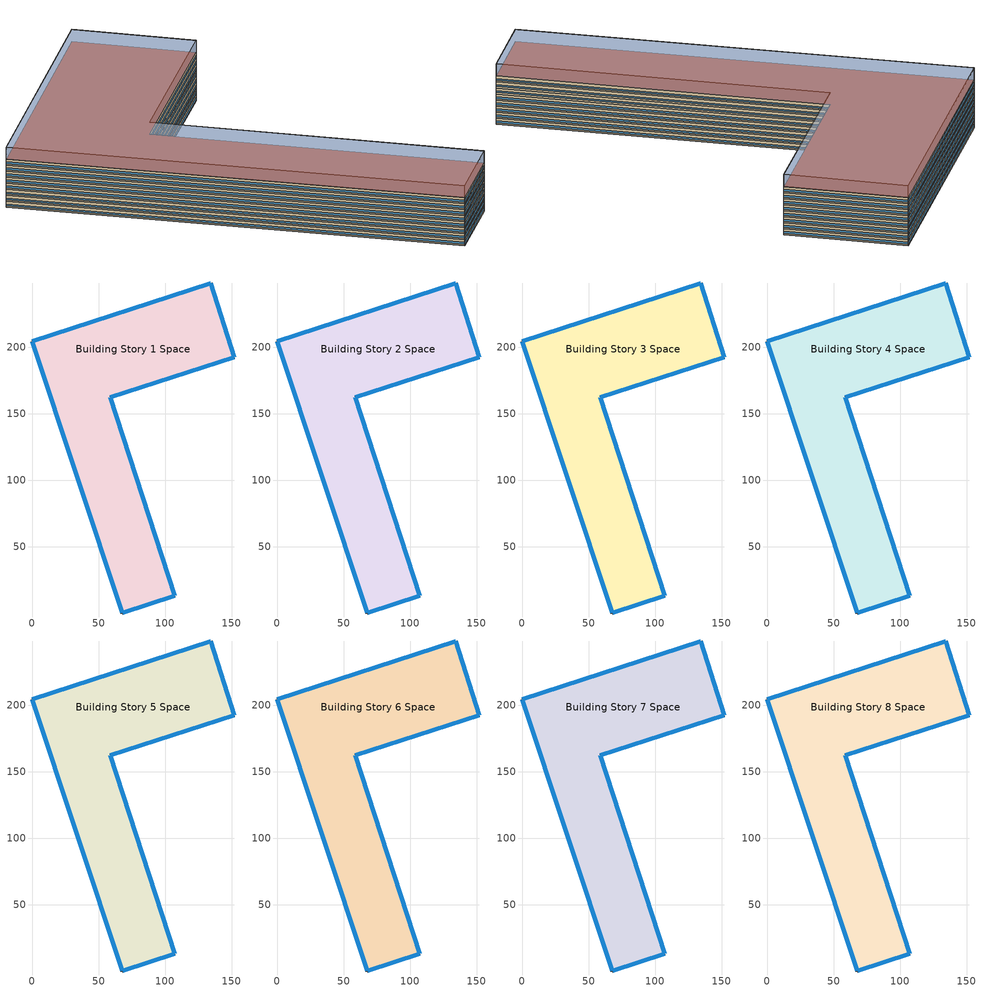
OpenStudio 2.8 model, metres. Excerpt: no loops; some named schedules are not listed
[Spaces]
Building Story 1 Space
 floor ground: 67.97,0 0,204.25 134.29,248.23 152.15,192.3 58.91,162.21 107.41,12.92 z0
 wall outside: 0,204.25 67.97,0 107.41,12.92 58.91,162.21 152.15,192.3 134.29,248.23 0,204.25 z0:3
 window: 0.01,204.22 67.96,0.02 / 134.26,248.22 0.02,204.26 / 152.14,192.33 134.29,248.21 / 58.93,162.22 152.12,192.3 / 107.4,12.94 58.92,162.18 / 68,0.01 107.38,12.91 z0.76:1.66
 ceiling adiabatic (Typical IEAD Roof R-15.87): 107.41,12.92 58.91,162.21 152.15,192.3 134.29,248.23 0,204.25 67.97,0 z3
Building Story 2 Space
 floor adiabatic (LargeHotel Interior Floor): 67.97,0 0,204.25 134.29,248.23 152.15,192.3 58.91,162.21 107.41,12.92 z3
 wall outside: 0,204.25 67.97,0 107.41,12.92 58.91,162.21 152.15,192.3 134.29,248.23 0,204.25 z3:6
 window: 0.01,204.22 67.96,0.02 / 134.26,248.22 0.02,204.26 / 152.14,192.33 134.29,248.21 / 58.93,162.22 152.12,192.3 / 107.4,12.94 58.92,162.18 / 68,0.01 107.38,12.91 z3.76:4.66
 ceiling adiabatic (Typical IEAD Roof R-15.87): 107.41,12.92 58.91,162.21 152.15,192.3 134.29,248.23 0,204.25 67.97,0 z6
Building Story 3 Space
 floor adiabatic (LargeHotel Interior Floor): 67.97,0 0,204.25 134.29,248.23 152.15,192.3 58.91,162.21 107.41,12.92 z6
 wall outside: 0,204.25 67.97,0 107.41,12.92 58.91,162.21 152.15,192.3 134.29,248.23 0,204.25 z6:9
 window: 0.01,204.22 67.96,0.02 / 134.26,248.22 0.02,204.26 / 152.14,192.33 134.29,248.21 / 58.93,162.22 152.12,192.3 / 107.4,12.94 58.92,162.18 / 68,0.01 107.38,12.91 z6.76:7.66
 ceiling adiabatic (Typical IEAD Roof R-15.87): 107.41,12.92 58.91,162.21 152.15,192.3 134.29,248.23 0,204.25 67.97,0 z9
Building Story 4 Space
 floor adiabatic (LargeHotel Interior Floor): 67.97,0 0,204.25 134.29,248.23 152.15,192.3 58.91,162.21 107.41,12.92 z9
 wall outside: 0,204.25 67.97,0 107.41,12.92 58.91,162.21 152.15,192.3 134.29,248.23 0,204.25 z9:12
 window: 107.4,12.94 58.92,162.18 / 68,0.01 107.38,12.91 / 0.01,204.22 67.96,0.02 / 134.26,248.22 0.02,204.26 / 152.14,192.33 134.29,248.21 / 58.93,162.22 152.12,192.3 z9.76:10.66
 ceiling adiabatic (Typical IEAD Roof R-15.87): 107.41,12.92 58.91,162.21 152.15,192.3 134.29,248.23 0,204.25 67.97,0 z12
Building Story 5 Space
 floor adiabatic (LargeHotel Interior Floor): 67.97,0 0,204.25 134.29,248.23 152.15,192.3 58.91,162.21 107.41,12.92 z12
 wall outside: 0,204.25 67.97,0 107.41,12.92 58.91,162.21 152.15,192.3 134.29,248.23 0,204.25 z12:15
 window: 58.93,162.22 152.12,192.3 / 68,0.01 107.38,12.91 / 134.26,248.22 0.02,204.26 / 152.14,192.33 134.29,248.21 / 107.4,12.94 58.92,162.18 / 0.01,204.22 67.96,0.02 z12.76:13.66
 ceiling adiabatic (Typical IEAD Roof R-15.87): 107.41,12.92 58.91,162.21 152.15,192.3 134.29,248.23 0,204.25 67.97,0 z15
Building Story 6 Space
 floor adiabatic (LargeHotel Interior Floor): 67.97,0 0,204.25 134.29,248.23 152.15,192.3 58.91,162.21 107.41,12.92 z15
 wall outside: 0,204.25 67.97,0 107.41,12.92 58.91,162.21 152.15,192.3 134.29,248.23 0,204.25 z15:18
 window: 152.14,192.33 134.29,248.21 / 58.93,162.22 152.12,192.3 / 107.4,12.94 58.92,162.18 / 68,0.01 107.38,12.91 / 0.01,204.22 67.96,0.02 / 134.26,248.22 0.02,204.26 z15.76:16.66
 ceiling adiabatic (Typical IEAD Roof R-15.87): 107.41,12.92 58.91,162.21 152.15,192.3 134.29,248.23 0,204.25 67.97,0 z18
Building Story 7 Space
 floor adiabatic (LargeHotel Interior Floor): 67.97,0 0,204.25 134.29,248.23 152.15,192.3 58.91,162.21 107.41,12.92 z18
 wall outside: 0,204.25 67.97,0 107.41,12.92 58.91,162.21 152.15,192.3 134.29,248.23 0,204.25 z18:21
 window: 134.26,248.22 0.02,204.26 / 68,0.01 107.38,12.91 / 152.14,192.33 134.29,248.21 / 0.01,204.22 67.96,0.02 / 107.4,12.94 58.92,162.18 / 58.93,162.22 152.12,192.3 z18.76:19.66
 ceiling adiabatic (Typical IEAD Roof R-15.87): 107.41,12.92 58.91,162.21 152.15,192.3 134.29,248.23 0,204.25 67.97,0 z21
Building Story 8 Space
 floor adiabatic (LargeHotel Interior Floor): 67.97,0 0,204.25 134.29,248.23 152.15,192.3 58.91,162.21 107.41,12.92 z21
 wall outside: 0,204.25 67.97,0 107.41,12.92 58.91,162.21 152.15,192.3 134.29,248.23 0,204.25 z21:24
 window: 0.01,204.22 67.96,0.02 / 134.26,248.22 0.02,204.26 / 152.14,192.33 134.29,248.21 / 58.93,162.22 152.12,192.3 / 107.4,12.94 58.92,162.18 / 68,0.01 107.38,12.91 z21.76:22.66
 roof outside: 107.41,12.92 58.91,162.21 152.15,192.3 134.29,248.23 0,204.25 67.97,0 z24
shading: 0,204.25 67.97,0 / 67.97,0 107.41,12.92 / 107.41,12.92 58.91,162.21 / 58.91,162.21 152.15,192.3 / 152.15,192.3 134.29,248.23 / 134.29,248.23 0,204.25 z0:3; 67.97,0 107.41,12.92 / 107.41,12.92 58.91,162.21 / 58.91,162.21 152.15,192.3 / 152.15,192.3 134.29,248.23 / 134.29,248.23 0,204.25 / 0,204.25 67.97,0 z0:18; 0,204.25 67.97,0 / 134.29,248.23 0,204.25 / 152.15,192.3 134.29,248.23 / 58.91,162.21 152.15,192.3 / 107.41,12.92 58.91,162.21 / 67.97,0 107.41,12.92 / 0,204.25 67.97,0 / 67.97,0 107.41,12.92 / 107.41,12.92 58.91,162.21 / 58.91,162.21 152.15,192.3 / 152.15,192.3 134.29,248.23 / 134.29,248.23 0,204.25 z0:9; 152.15,192.3 134.29,248.23 / 134.29,248.23 0,204.25 / 0,204.25 67.97,0 / 67.97,0 107.41,12.92 / 107.41,12.92 58.91,162.21 / 58.91,162.21 152.15,192.3 z0:30; 67.97,0 0,204.25 134.29,248.23 152.15,192.3 58.91,162.21 107.41,12.92 z0; 107.41,12.92 58.91,162.21 152.15,192.3 134.29,248.23 0,204.25 67.97,0 z3; 107.41,12.92 58.91,162.21 152.15,192.3 134.29,248.23 0,204.25 67.97,0 z18; 67.97,0 0,204.25 134.29,248.23 152.15,192.3 58.91,162.21 107.41,12.92 z0; 67.97,0 0,204.25 134.29,248.23 152.15,192.3 58.91,162.21 107.41,12.92 z0; 107.41,12.92 58.91,162.21 152.15,192.3 134.29,248.23 0,204.25 67.97,0 z9; 67.97,0 0,204.25 134.29,248.23 152.15,192.3 58.91,162.21 107.41,12.92 z0; 107.41,12.92 58.91,162.21 152.15,192.3 134.29,248.23 0,204.25 67.97,0 z9; 107.41,12.92 58.91,162.21 152.15,192.3 134.29,248.23 0,204.25 67.97,0 z30; 67.97,0 0,204.25 134.29,248.23 152.15,192.3 58.91,162.21 107.41,12.92 z0
[Site]
Buffalo Niagara Intl Ap_NY_USA: Latitude {deg}=42.8177; Longitude {deg}=-78.8525; Time Zone {hr}=-5; Elevation {m}=215; Terrain=City
[Site:WaterMainsTemperature]
Calculation Method=Correlation; Annual Average Outdoor Air Temperature {C}=8.96667; Maximum Difference In Monthly Average Outdoor Air Temperatures {deltaC}=26.2
[SizingPeriod:DesignDay] Barometric Pressure {Pa}=98769; Sky Clearness=0; Rain Indicator=0; Snow Indicator=0; Day of Month=21; Daylight Saving Time Indicator=0; Humidity Indicating Type=Wetbulb; Dry-Bulb Temperature Range Modifier Type=DefaultMultipliers
Name | Maximum Dry-Bulb Temperature {C} | Daily Dry-Bulb Temperature Range {deltaC} | Humidity Indicating Conditions at Maximum Dry-Bulb | Wind Speed {m/s} | Wind Direction {deg} | Month | Day Type | Solar Model Indicator | ASHRAE Taub | ASHRAE Taud
Buffalo Niagara Intl Ap Ann Clg .4% Condns WB=>MDB | 27.8 | 9.3 | 23.8 | 5.7 | 240 | 7 | SummerDesignDay | ASHRAETau | 0.462 | 2.001
Buffalo Niagara Intl Ap Ann Clg .4% Condns DB=>MWB | 30.3 | 9.3 | 21.8 | 5.7 | 240 | 7 | SummerDesignDay | ASHRAETau | 0.462 | 2.001
Buffalo Niagara Intl Ap Ann Htg 99.6% Condns DB | -16.3 | 0 | -16.3 | 5.1 | 270 | 1 | WinterDesignDay | ASHRAEClearSky
[ClimateZones]
Climate Zone Institution Name 1=ASHRAE; Climate Zone Document Name 1=ANSI/ASHRAE Standard 169; Climate Zone Document Year 1=2006; Climate Zone Value 1=6A
[Site:GroundTemperature:BuildingSurface]
19.74, 19.69, 19.85, 20.06, 20.27, 20.46, 20.61, 20.65, 20.6, 20.38, 20.19, 19.9
[Building]
Mixed use 2: Nominal Floor to Floor Height {m}=3; Default Construction Set=Res 90.1-2004 - LrgHotel - ASHRAE 169-2013-6A; Standards Number of Stories=8; Standards Number of Above Ground Stories=8; Standards Building Type=LargeHotel
[DefaultConstructionSet]
Res 90.1-2004 - LrgHotel - ASHRAE 169-2013-6A: Default Exterior Surface Constructions=Default Surface Constructions 1; Default Interior Surface Constructions=Default Surface Constructions 2; Default Ground Contact Surface Constructions=Default Surface Constructions 3; Default Exterior SubSurface Constructions=Default Sub Surface Constructions 1; Default Interior SubSurface Constructions=Default Sub Surface Constructions 2; Interior Partition Construction=Typical Interior Partition
[DefaultSurfaceConstructions]
Name | Floor Construction | Wall Construction | Roof Ceiling Construction
Default Surface Constructions 1 | Typical Insulated Exterior Mass Floor R-11.49 | Typical Insulated Exterior Mass Wall R-9.62 | Typical IEAD Roof R-15.87
Default Surface Constructions 2 | LargeHotel Interior Floor | LargeHotel Interior Wall | LargeHotel Interior Ceiling
Default Surface Constructions 3 | Typical Insulated Carpeted 6in Slab Floor | Typical Insulated Basement Mass Wall
[Construction]
Typical Insulated Exterior Mass Floor R-11.49: Typical Insulation R-8.93, 4 in. Normalweight Concrete Floor, Typical Carpet Pad
Typical Insulated Exterior Mass Wall R-9.62: 1IN Stucco, 8IN CONCRETE HW RefBldg, Typical Insulation R-7.23, 1/2IN Gypsum
Typical IEAD Roof R-15.87: Roof Membrane, Typical Insulation R-14.76, Metal Roof Surface
LargeHotel Interior Floor: Nonres_Floor_Insulation, 100mm Normalweight concrete floor, CP02 CARPET PAD
LargeHotel Interior Wall: G01 13mm gypsum board, G01 13mm gypsum board
LargeHotel Interior Ceiling: CP02 CARPET PAD, 100mm Normalweight concrete floor, Nonres_Floor_Insulation
Typical Insulated Carpeted 6in Slab Floor: 6 in. Normalweight Concrete Floor, Typical Carpet Pad
Typical Insulated Basement Mass Wall: 8 in. Concrete Block Basement Wall
U 0.57 SHGC 0.49 Dbl Blue 6mm/6mm Air: BLUE 6MM, AIR 6MM, CLEAR 6MM
Typical Insulated Metal Door R-1.43: F08 Metal surface, Typical Insulation R-0.58
Typical Overhead Door R-2.0: Typical Insulation R-1.15
U 1.17 SHGC 0.49 Simple Glazing Skylight U-1.17 SHGC 0.0: U 1.17 SHGC 0.49 Simple Glazing U-1.17 SHGC 0.0
Typical Interior Window: Clear 3mm
Typical Interior Door; Typical Interior Partition: G05 25mm wood
[Material:NoMass] Roughness=Smooth; Thermal Absorptance=0.9; Solar Absorptance=0.7
Name | Thermal Resistance {m2-K/W} | Visible Absorptance
Typical Insulation R-8.93 | 1.57183 | 0.7
Typical Carpet Pad; CP02 CARPET PAD | 0.21648 | 0.8
Typical Insulation R-7.23 | 1.27273 | 0.7
Typical Insulation R-14.76 | 2.59864 | 0.7
Nonres_Floor_Insulation | 2.88292 | 0.7
Typical Insulation R-0.58 | 0.101875 | 0.7
Typical Insulation R-1.15 | 0.202527 | 0.7
[Material]
Name | Roughness | Thickness {m} | Conductivity {W/m-K} | Density {kg/m3} | Specific Heat {J/kg-K} | Thermal Absorptance | Solar Absorptance | Visible Absorptance
4 in. Normalweight Concrete Floor | MediumRough | 0.1016 | 2.31 | 2322 | 832 | 0.9 | 0.7 | 0.7
1IN Stucco | Smooth | 0.0253 | 0.6918 | 1858 | 837 | 0.9 | 0.7 | 0.92
8IN CONCRETE HW RefBldg | Rough | 0.2032 | 1.311 | 2240 | 836.8 | 0.9 | 0.7 | 0.7
1/2IN Gypsum | Smooth | 0.0127 | 0.16 | 784.9 | 830 | 0.9 | 0.4 | 0.4
Roof Membrane | VeryRough | 0.0095 | 0.16 | 1121.29 | 1460 | 0.9 | 0.7 | 0.7
Metal Roof Surface; F08 Metal surface | Smooth | 0.0008 | 45.28 | 7824 | 500 | 0.9 | 0.7 | 0.7
100mm Normalweight concrete floor | MediumRough | 0.1016 | 2.31045 | 2322 | 832.557 |  | 0 | 0
G01 13mm gypsum board | Smooth | 0.0127 | 0.160031 | 800.001 | 1090.73 | 0.9 | 0.7 | 0.5
6 in. Normalweight Concrete Floor | MediumRough | 0.1524 | 2.31 | 2322 | 832 | 0.9 | 0.7 | 0.7
8 in. Concrete Block Basement Wall | MediumRough | 0.2032 | 1.326 | 1842 | 912 | 0.9 | 0.7 | 0.7
G05 25mm wood | MediumSmooth | 0.0254 | 0.15 | 608 | 1630 | 0.9 | 0.5 | 0.5
[DefaultSubSurfaceConstructions]
Name | Fixed Window Construction | Operable Window Construction | Door Construction | Glass Door Construction | Overhead Door Construction | Skylight Construction | Tubular Daylight Dome Construction | Tubular Daylight Diffuser Construction
Default Sub Surface Constructions 1 | U 0.57 SHGC 0.49 Dbl Blue 6mm/6mm Air | U 0.57 SHGC 0.49 Dbl Blue 6mm/6mm Air | Typical Insulated Metal Door R-1.43 | U 0.57 SHGC 0.49 Dbl Blue 6mm/6mm Air | Typical Overhead Door R-2.0 | U 1.17 SHGC 0.49 Simple Glazing Skylight U-1.17 SHGC 0.0 | Typical Interior Window | Typical Interior Window
Default Sub Surface Constructions 2 | Typical Interior Window | Typical Interior Window | Typical Interior Door
[WindowMaterial:Glazing] Optical Data Type=SpectralAverage; Infrared Transmittance at Normal Incidence=0; Front Side Infrared Hemispherical Emissivity=0.84; Back Side Infrared Hemispherical Emissivity=0.84; Conductivity {W/m-K}=0.9; Dirt Correction Factor for Solar and Visible Transmittance=1; Solar Diffusing=No
Name | Thickness {m} | Solar Transmittance at Normal Incidence | Front Side Solar Reflectance at Normal Incidence | Back Side Solar Reflectance at Normal Incidence | Visible Transmittance at Normal Incidence | Front Side Visible Reflectance at Normal Incidence | Back Side Visible Reflectance at Normal Incidence
BLUE 6MM | 0.006 | 0.48 | 0.05 | 0.05 | 0.57 | 0.06 | 0.06
CLEAR 6MM | 0.006 | 0.775 | 0.071 | 0.071 | 0.881 | 0.08 | 0.08
Clear 3mm | 0.003 | 0.837 | 0.075 | 0.075 | 0.898 | 0.081 | 0.081
[WindowMaterial:Gas]
AIR 6MM: Gas Type=Air; Thickness {m}=0.0063
[WindowMaterial:SimpleGlazingSystem]
U 1.17 SHGC 0.49 Simple Glazing U-1.17 SHGC 0.0: U-Factor {W/m2-K}=6.64357; Solar Heat Gain Coefficient=0.49; Visible Transmittance=0.38
[People:Definition] Number of People Calculation Method=People/Area; Fraction Radiant=0.3
Name | People per Space Floor Area {person/m2}
LargeHotel Retail People Definition | 0.161459
LargeHotel Laundry People Definition | 0.0430556
LargeHotel Storage People Definition | 0.0215278
LargeHotel Lobby People Definition | 0.322917
LargeHotel GuestRoom People Definition | 0.0384272
StripMall Strip mall - type 1 People Definition; StripMall Strip mall - type 3 People Definition; StripMall Strip mall - type 2 People Definition | 0.0861113
LargeHotel Corridor People Definition | 0.0107639
FullServiceRestaurant Kitchen People Definition; Office WholeBuilding - Md Office People Definition; LargeHotel Kitchen People Definition | 0.0538196
LargeHotel Banquet People Definition; LargeHotel Cafe People Definition | 0.721182
FullServiceRestaurant Dining People Definition | 0.753474
[Lights:Definition] Design Level Calculation Method=Watts/Area; Fraction Radiant=0.7; Fraction Visible=0.2
Name | Watts per Space Floor Area {W/m2} | Return Air Fraction
LargeHotel Retail Lights Definition; StripMall Strip mall - type 1 Lights Definition; LargeHotel Mechanical Lights Definition; StripMall Strip mall - type 3 Lights Definition; StripMall Strip mall - type 2 Lights Definition | 16.1459
LargeHotel Laundry Lights Definition | 6.45835
LargeHotel Storage Lights Definition | 8.61113
LargeHotel Lobby Lights Definition; LargeHotel GuestRoom Lights Definition | 11.8403
StripMall Strip mall - type 1 Additional Lights Definition | 10.2257 | 0
LargeHotel Corridor Lights Definition | 5.38196
FullServiceRestaurant Kitchen Lights Definition; LargeHotel Kitchen Lights Definition | 12.9167
LargeHotel Banquet Lights Definition; LargeHotel Cafe Lights Definition | 13.9931
Office WholeBuilding - Md Office Lights Definition | 10.7639
FullServiceRestaurant Dining Lights Definition | 22.6042
StripMall Strip mall - type 2 Additional Lights Definition | 4.03647 | 0
[ElectricEquipment:Definition] Design Level Calculation Method=Watts/Area
Name | Watts per Space Floor Area {W/m2} | Fraction Radiant | Fraction Latent | Fraction Lost
LargeHotel Retail Elec Equip Definition | 10.7639 | 0.5
LargeHotel Laundry Elec Equip Definition | 61.6772 | 0.5
LargeHotel Storage Elec Equip Definition | 2.69098 | 0.5
LargeHotel Lobby Elec Equip Definition; Office WholeBuilding - Md Office Elec Equip Definition | 8.07293 | 0.5
LargeHotel GuestRoom Elec Equip Definition | 6.74897 | 0.5
StripMall Strip mall - type 1 Elec Equip Definition; StripMall Strip mall - type 3 Elec Equip Definition; StripMall Strip mall - type 2 Elec Equip Definition | 4.30556 | 0.5
FullServiceRestaurant Kitchen Elec Equip Definition | 403.97 | 0.3 | 0.25 | 0.2
LargeHotel Banquet Elec Equip Definition | 67.8234 | 0.5
LargeHotel Kitchen Elec Equip Definition | 508.057 | 0.5 | 0.2 | 0.1
LargeHotel Cafe Elec Equip Definition; LargeHotel Mechanical Elec Equip Definition | 5.38196 | 0.5
FullServiceRestaurant Dining Elec Equip Definition | 64.9279 | 0.3 | 0.25
Elevator Fan 1 - pre-normalized value was 75 W. | 0.00503345 | 0.5
Elevator Lights 1 - pre-normalized value was 89 W. | 0.0059922 | 0.5
Elevator Lift Motor 1 - pre-normalized value was 20370 W. | 1.37211 | 0 |  | 1
[DesignSpecification:OutdoorAir] Outdoor Air Method=Sum
Name | Outdoor Air Flow per Person {m3/s-person} | Outdoor Air Flow per Floor Area {m3/s-m2} | Outdoor Air Flow Rate {m3/s} | Outdoor Air Flow Air Changes per Hour {1/hr}
Blended OA | 0 | 0.00308631 | 0 | 0
Blended OA 1 | 0 | 0.00167852 | 0 | 0
Blended OA 2 | 0 | 0.00109294 | 0 | 0
Blended OA 3 | 0 | 0.00147872 | 0 | 0
Blended OA 4 | 0 | 0.000508 | 0 | 0
Blended OA 5 | 0.00562842 | 7.89611e-05
Blended OA 6 | 0.00930279
Blended OA 7 | 0 | 0.007112 | 0 | 0
[DefaultScheduleSet]
Story Mid6 Blended Space Type Schedule Set; Story Mid5 Blended Space Type Schedule Set; Story Mid4 Blended Space Type Schedule Set; Story Top Blended Space Type Schedule Set; Story Mid2 Blended Space Type Schedule Set; Story Mid3 Blended Space Type Schedule Set; Story Mid Blended Space Type Schedule Set; Story Ground Blended Space Type Schedule Set
[GasEquipment:Definition] Design Level Calculation Method=Watts/Area
Name | Watts per Space Floor Area {W/m2} | Fraction Radiant | Fraction Latent | Fraction Lost
LargeHotel Laundry Gas Equip Definition | 536.28 | 0.5
FullServiceRestaurant Kitchen Gas Equip Definition | 649.246 | 0.2 | 0.1 | 0.7
LargeHotel Kitchen Gas Equip Definition | 2419.57 | 0.2 | 0.1 | 0.7
[SpaceInfiltration:DesignFlowRate] Schedule=Always On Discrete; Design Flow Rate Calculation Method=Flow/ExteriorArea; Constant Term Coefficient=0; Temperature Term Coefficient=0; Velocity Term Coefficient=0.224; Velocity Squared Term Coefficient=0
Name | Space or SpaceType | Flow per Exterior Surface Area {m3/s-m2}
FullServiceRestaurant Dining A  - Story Mid6 Infiltration; FullServiceRestaurant Dining C  - Story Mid6 Infiltration | Story Mid6 Blended Space Type | 0.000178652
FullServiceRestaurant Dining A  - Story Top Infiltration; FullServiceRestaurant Dining C  - Story Top Infiltration | Story Top Blended Space Type | 4.38807e-05
FullServiceRestaurant Dining A end_a - Story Top Infiltration; FullServiceRestaurant Dining A end_b - Story Top Infiltration; FullServiceRestaurant Dining C end_a - Story Top Infiltration; FullServiceRestaurant Dining C end_b - Story Top Infiltration | Story Top Blended Space Type | 1.71076e-06
FullServiceRestaurant Dining A end_b - Story Mid6 Infiltration; FullServiceRestaurant Dining C end_b - Story Mid6 Infiltration; LargeHotel GuestRoom A end_a - Story Mid6 Infiltration; LargeHotel GuestRoom C end_a - Story Mid6 Infiltration | Story Mid6 Blended Space Type | 1.53882e-05
FullServiceRestaurant Dining B end_a - Story Top Infiltration; FullServiceRestaurant Dining B end_b - Story Top Infiltration | Story Top Blended Space Type | 9.68711e-06
FullServiceRestaurant Dining B end_b - Story Mid6 Infiltration; LargeHotel GuestRoom B end_a - Story Mid6 Infiltration | Story Mid6 Blended Space Type | 8.7135e-05
FullServiceRestaurant Kitchen A  - Story Mid Infiltration; FullServiceRestaurant Kitchen C  - Story Mid Infiltration | Story Mid Blended Space Type | 7.33756e-05
FullServiceRestaurant Kitchen A  - Story Mid2 Infiltration; FullServiceRestaurant Kitchen C  - Story Mid2 Infiltration | Story Mid2 Blended Space Type | 0.000142677
FullServiceRestaurant Kitchen A end_b - Story Mid2 Infiltration; FullServiceRestaurant Kitchen C end_b - Story Mid2 Infiltration; LargeHotel Corridor A end_a - Story Mid2 Infiltration; LargeHotel Corridor C end_a - Story Mid2 Infiltration | Story Mid2 Blended Space Type | 1.53882e-05
FullServiceRestaurant Kitchen B end_b - Story Mid2 Infiltration; LargeHotel Corridor B end_a - Story Mid2 Infiltration | Story Mid2 Blended Space Type | 8.7135e-05
LargeHotel Banquet A  - Story Ground Infiltration; LargeHotel Banquet C  - Story Ground Infiltration | Story Ground Blended Space Type | 7.36688e-05
LargeHotel Banquet A end_b - Story Ground Infiltration; LargeHotel Banquet C end_b - Story Ground Infiltration; LargeHotel Lobby A end_a - Story Ground Infiltration; LargeHotel Lobby C end_a - Story Ground Infiltration | Story Ground Blended Space Type | 1.53882e-05
LargeHotel Banquet B end_b - Story Ground Infiltration; LargeHotel Lobby B end_a - Story Ground Infiltration | Story Ground Blended Space Type | 8.7135e-05
LargeHotel Cafe A  - Story Ground Infiltration; LargeHotel Cafe C  - Story Ground Infiltration | Story Ground Blended Space Type | 2.30876e-05
LargeHotel Corridor A  - Story Mid2 Infiltration; LargeHotel Corridor C  - Story Mid2 Infiltration | Story Mid2 Blended Space Type | 0.000233752
LargeHotel GuestRoom A  - Story Mid5 Infiltration; LargeHotel GuestRoom C  - Story Mid5 Infiltration | Story Mid5 Blended Space Type | 0.000338656
LargeHotel GuestRoom A  - Story Mid6 Infiltration; LargeHotel GuestRoom C  - Story Mid6 Infiltration | Story Mid6 Blended Space Type | 0.000216053
LargeHotel GuestRoom A end_a - Story Mid5 Infiltration; LargeHotel GuestRoom C end_a - Story Mid5 Infiltration; Office WholeBuilding - Md Office A end_b - Story Mid5 Infiltration; Office WholeBuilding - Md Office C end_b - Story Mid5 Infiltration | Story Mid5 Blended Space Type | 1.53882e-05
LargeHotel GuestRoom B end_a - Story Mid5 Infiltration; Office WholeBuilding - Md Office B end_b - Story Mid5 Infiltration | Story Mid5 Blended Space Type | 8.7135e-05
LargeHotel Kitchen A  - Story Ground Infiltration; LargeHotel Kitchen C  - Story Ground Infiltration | Story Ground Blended Space Type | 1.26565e-05
LargeHotel Laundry A  - Story Ground Infiltration; LargeHotel Laundry C  - Story Ground Infiltration | Story Ground Blended Space Type | 9.59665e-06
LargeHotel Lobby A  - Story Ground Infiltration; LargeHotel Lobby C  - Story Ground Infiltration | Story Ground Blended Space Type | 0.000152667
LargeHotel Mechanical A  - Story Ground Infiltration; LargeHotel Mechanical C  - Story Ground Infiltration | Story Ground Blended Space Type | 2.01669e-05
LargeHotel Retail A  - Story Ground Infiltration; LargeHotel Retail C  - Story Ground Infiltration | Story Ground Blended Space Type | 1.78025e-05
LargeHotel Storage A  - Story Ground Infiltration; LargeHotel Storage C  - Story Ground Infiltration | Story Ground Blended Space Type | 1.16829e-05
Office WholeBuilding - Md Office A  - Story Mid3 Infiltration; Office WholeBuilding - Md Office C  - Story Mid3 Infiltration | Story Mid3 Blended Space Type | 1.05816e-05
Office WholeBuilding - Md Office A  - Story Mid4 Infiltration; Office WholeBuilding - Md Office C  - Story Mid4 Infiltration | Story Mid4 Blended Space Type | 0.000394705
Office WholeBuilding - Md Office A  - Story Mid5 Infiltration; Office WholeBuilding - Md Office C  - Story Mid5 Infiltration | Story Mid5 Blended Space Type | 5.60488e-05
Office WholeBuilding - Md Office A end_a - Story Mid4 Infiltration; Office WholeBuilding - Md Office A end_b - Story Mid4 Infiltration; Office WholeBuilding - Md Office C end_a - Story Mid4 Infiltration; Office WholeBuilding - Md Office C end_b - Story Mid4 Infiltration | Story Mid4 Blended Space Type | 1.53882e-05
Office WholeBuilding - Md Office A end_b - Story Mid3 Infiltration; Office WholeBuilding - Md Office C end_b - Story Mid3 Infiltration; StripMall Strip mall - type 3 A end_a - Story Mid3 Infiltration; StripMall Strip mall - type 3 C end_a - Story Mid3 Infiltration | Story Mid3 Blended Space Type | 1.53882e-05
Office WholeBuilding - Md Office B end_a - Story Mid4 Infiltration; Office WholeBuilding - Md Office B end_b - Story Mid4 Infiltration | Story Mid4 Blended Space Type | 8.7135e-05
Office WholeBuilding - Md Office B end_b - Story Mid3 Infiltration; StripMall Strip mall - type 3 B end_a - Story Mid3 Infiltration | Story Mid3 Blended Space Type | 8.7135e-05
StripMall Strip mall - type 1 A  - Story Mid Infiltration; StripMall Strip mall - type 1 C  - Story Mid Infiltration | Story Mid Blended Space Type | 0.000197352
StripMall Strip mall - type 1 A end_a - Story Mid Infiltration; StripMall Strip mall - type 1 C end_a - Story Mid Infiltration; StripMall Strip mall - type 2 A end_b - Story Mid Infiltration; StripMall Strip mall - type 2 C end_b - Story Mid Infiltration | Story Mid Blended Space Type | 1.53882e-05
StripMall Strip mall - type 1 B end_a - Story Mid Infiltration; StripMall Strip mall - type 2 B end_b - Story Mid Infiltration | Story Mid Blended Space Type | 8.7135e-05
StripMall Strip mall - type 2 A  - Story Ground Infiltration; StripMall Strip mall - type 2 C  - Story Ground Infiltration | Story Ground Blended Space Type | 7.33756e-05
StripMall Strip mall - type 2 A  - Story Mid Infiltration; StripMall Strip mall - type 2 C  - Story Mid Infiltration | Story Mid Blended Space Type | 0.000123977
StripMall Strip mall - type 3 A  - Story Mid2 Infiltration; StripMall Strip mall - type 3 C  - Story Mid2 Infiltration | Story Mid2 Blended Space Type | 1.82757e-05
StripMall Strip mall - type 3 A  - Story Mid3 Infiltration; StripMall Strip mall - type 3 C  - Story Mid3 Infiltration | Story Mid3 Blended Space Type | 0.000384123
[ElectricEquipment]
Name | Electric Equipment Definition | Space or SpaceType | Schedule | Multiplier
51 Elevator Lift Motors | Elevator Lift Motor 1 - pre-normalized value was 20370 W. | Story Ground Blended Space Type | Elevator Schedule 1 | 51
51 Elevator Fans | Elevator Fan 1 - pre-normalized value was 75 W. | Story Ground Blended Space Type | Elevator Schedule 3 | 51
51 Elevator Lights | Elevator Lights 1 - pre-normalized value was 89 W. | Story Ground Blended Space Type | Elevator Schedule 2 | 51
LargeHotel Lobby Elec Equip 1 | LargeHotel Lobby Elec Equip Definition | Story Ground Blended Space Type | HotelLarge BLDG_EQUIP_SCH | 0.391037
LargeHotel Laundry Elec Equip 1 | LargeHotel Laundry Elec Equip Definition | Story Ground Blended Space Type | HotelLarge BLDG_EQUIP_SCH | 0.0234012
LargeHotel Storage Elec Equip 1 | LargeHotel Storage Elec Equip Definition | Story Ground Blended Space Type | HotelLarge BASEMENT_EQUIP_SCH | 0.0284884
StripMall Strip mall - type 2 Elec Equip 1 | StripMall Strip mall - type 2 Elec Equip Definition | Story Ground Blended Space Type | RetailStripmall Type2_EQUIP_SCH | 0.178924
LargeHotel Kitchen Elec Equip 1 | LargeHotel Kitchen Elec Equip Definition | Story Ground Blended Space Type | HotelLarge Kitchen_Elec_Equip_SCH | 0.0308624
LargeHotel Cafe Elec Equip 1 | LargeHotel Cafe Elec Equip Definition | Story Ground Blended Space Type | HotelLarge BLDG_EQUIP_SCH | 0.0562984
LargeHotel Banquet Elec Equip 1 | LargeHotel Banquet Elec Equip Definition | Story Ground Blended Space Type | HotelLarge Kitchen_Elec_Equip_SCH | 0.198401
LargeHotel Retail Elec Equip 1 | LargeHotel Retail Elec Equip Definition | Story Ground Blended Space Type | HotelLarge BLDG_EQUIP_SCH | 0.0434109
LargeHotel Mechanical Elec Equip 1 | LargeHotel Mechanical Elec Equip Definition | Story Ground Blended Space Type | HotelLarge BASEMENT_EQUIP_SCH | 0.0491764
FullServiceRestaurant Kitchen Elec Equip 1 | FullServiceRestaurant Kitchen Elec Equip Definition | Story Mid Blended Space Type | RestaurantSitDown BLDG_EQUIP_SCH | 0.178924
StripMall Strip mall - type 1 Elec Equip 1 | StripMall Strip mall - type 1 Elec Equip Definition | Story Mid Blended Space Type | RetailStripmall Type1_EQUIP_SCH | 0.5
StripMall Strip mall - type 2 Elec Equip 2 | StripMall Strip mall - type 2 Elec Equip Definition | Story Mid Blended Space Type | RetailStripmall Type2_EQUIP_SCH | 0.321076
FullServiceRestaurant Kitchen Elec Equip 2 | FullServiceRestaurant Kitchen Elec Equip Definition | Story Mid2 Blended Space Type | RestaurantSitDown BLDG_EQUIP_SCH | 0.366676
StripMall Strip mall - type 3 Elec Equip 1 | StripMall Strip mall - type 3 Elec Equip Definition | Story Mid2 Blended Space Type | RetailStripmall Type3_EQUIP_SCH | 0.0445647
StripMall Strip mall - type 3 Elec Equip 2 | StripMall Strip mall - type 3 Elec Equip Definition | Story Mid3 Blended Space Type | RetailStripmall Type3_EQUIP_SCH | 0.955435
Office WholeBuilding - Md Office Elec Equip 1 | Office WholeBuilding - Md Office Elec Equip Definition | Story Mid3 Blended Space Type | OfficeMedium BLDG_EQUIP_SCH_2004 | 0.0445647
Office WholeBuilding - Md Office Elec Equip 2 | Office WholeBuilding - Md Office Elec Equip Definition | Story Mid4 Blended Space Type | OfficeMedium BLDG_EQUIP_SCH_2004 | 1
LargeHotel GuestRoom Elec Equip 1 | LargeHotel GuestRoom Elec Equip Definition | Story Mid5 Blended Space Type | HotelLarge GuestRoom_Eqp_Sch_Base | 0.844565
Office WholeBuilding - Md Office Elec Equip 3 | Office WholeBuilding - Md Office Elec Equip Definition | Story Mid5 Blended Space Type | OfficeMedium BLDG_EQUIP_SCH_2004 | 0.155435
LargeHotel GuestRoom Elec Equip 2 | LargeHotel GuestRoom Elec Equip Definition | Story Mid6 Blended Space Type | HotelLarge GuestRoom_Eqp_Sch_Base | 0.5456
FullServiceRestaurant Dining Elec Equip 1 | FullServiceRestaurant Dining Elec Equip Definition | Story Mid6 Blended Space Type | RestaurantSitDown BLDG_EQUIP_SCH | 0.4544
FullServiceRestaurant Dining Elec Equip 2 | FullServiceRestaurant Dining Elec Equip Definition | Story Top Blended Space Type | RestaurantSitDown BLDG_EQUIP_SCH | 1
[Exterior:Lights:Definition]
Name | Design Level {W}
Parking Areas and Drives Def (W/ft^2) | 0.15
Building Facades Def (W/ft^2) | 0.2
Main Entries Def (W/ft) | 30
Other Doors Def (W/ft) | 20
Entry Canopies Def (W/ft^2) | 1.25
[Exterior:Lights] Control Option=AstronomicalClock
Name | Exterior Lights Definition | Schedule | Multiplier
Parking Areas and Drives | Parking Areas and Drives Def (W/ft^2) | Always On Discrete | 2.5287e+06
Building Facades | Building Facades Def (W/ft^2) | Schedule Ruleset 1 | 19987.4
Main Entries | Main Entries Def (W/ft) | Always On Discrete | 19.17576
Other Doors | Other Doors Def (W/ft) | Always On Discrete | 232.954
Entry Canopies | Entry Canopies Def (W/ft^2) | Always On Discrete | 1620
[ThermostatSetpoint:DualSetpoint]
Name | Heating Setpoint Temperature Schedule | Cooling Setpoint Temperature Schedule
Story Mid6 Blended Space Type Thermostat; Story Mid5 Blended Space Type Thermostat; Story Mid2 Blended Space Type Thermostat; Story Ground Blended Space Type Thermostat | HotelLarge HTGSETP_SCH | HotelLarge CLGSETP_SCH
Story Mid4 Blended Space Type Thermostat | OfficeMedium HTGSETP_SCH_PACU_VAV_bot | OfficeMedium CLGSETP_SCH_NO_SETBACK
Story Top Blended Space Type Thermostat | RestaurantSitDown HTGSETP_SCH_NO_OPTIMUM | RestaurantSitDown CLGSETP_SCH_NO_SETBACK
Story Mid3 Blended Space Type Thermostat | RetailStripmall Type3_HTGSETP_SCH_NO_OPTIMUM | RetailStripmall Type3_CLGSETP_SCH_NO_SETBACK
Story Mid Blended Space Type Thermostat | RetailStripmall Type1_HTGSETP_SCH_NO_OPTIMUM | RetailStripmall Type1_CLGSETP_SCH_NO_SETBACK
[People] Work Efficiency Schedule=Work Efficiency Schedule; Clothing Insulation Schedule=Clothing Schedule; Air Velocity Schedule=Air Velocity Schedule
Name | People Definition | Space or SpaceType | Number of People Schedule | Activity Level Schedule | Multiplier
LargeHotel Lobby People 1 | LargeHotel Lobby People Definition | Story Ground Blended Space Type | HotelLarge BLDG_OCC_SCH | HotelLarge ACTIVITY_SCH | 0.391037
LargeHotel Laundry People 1 | LargeHotel Laundry People Definition | Story Ground Blended Space Type | HotelLarge LaundryRoom_Occ_Sch | HotelLarge ACTIVITY_SCH | 0.0234012
LargeHotel Storage People 1 | LargeHotel Storage People Definition | Story Ground Blended Space Type | HotelLarge BLDG_OCC_SCH | HotelLarge ACTIVITY_SCH | 0.0284884
StripMall Strip mall - type 2 People 1 | StripMall Strip mall - type 2 People Definition | Story Ground Blended Space Type | RetailStripmall Type2_OCC_SCH | HotelSmall Activity_Sch | 0.178924
LargeHotel Kitchen People 1 | LargeHotel Kitchen People Definition | Story Ground Blended Space Type | HotelLarge BLDG_OCC_SCH | HotelLarge ACTIVITY_SCH | 0.0308624
LargeHotel Cafe People 1 | LargeHotel Cafe People Definition | Story Ground Blended Space Type | HotelLarge BLDG_OCC_SCH | HotelLarge ACTIVITY_SCH | 0.0562984
LargeHotel Banquet People 1 | LargeHotel Banquet People Definition | Story Ground Blended Space Type | HotelLarge MeetingRoom_Occ_Sch | HotelLarge ACTIVITY_SCH | 0.198401
LargeHotel Retail People 1 | LargeHotel Retail People Definition | Story Ground Blended Space Type | HotelLarge BLDG_OCC_SCH | HotelLarge ACTIVITY_SCH | 0.0434109
FullServiceRestaurant Kitchen People 1 | FullServiceRestaurant Kitchen People Definition | Story Mid Blended Space Type | RestaurantSitDown BLDG_OCC_SCH | RestaurantSitDown ACTIVITY_SCH | 0.178924
StripMall Strip mall - type 1 People 1 | StripMall Strip mall - type 1 People Definition | Story Mid Blended Space Type | RetailStripmall Type1_OCC_SCH | HotelSmall Activity_Sch | 0.5
StripMall Strip mall - type 2 People 2 | StripMall Strip mall - type 2 People Definition | Story Mid Blended Space Type | RetailStripmall Type2_OCC_SCH | HotelSmall Activity_Sch | 0.321076
LargeHotel Corridor People 1 | LargeHotel Corridor People Definition | Story Mid2 Blended Space Type | HotelLarge BLDG_OCC_SCH | HotelLarge ACTIVITY_SCH | 0.58876
FullServiceRestaurant Kitchen People 2 | FullServiceRestaurant Kitchen People Definition | Story Mid2 Blended Space Type | RestaurantSitDown BLDG_OCC_SCH | RestaurantSitDown ACTIVITY_SCH | 0.366676
StripMall Strip mall - type 3 People 1 | StripMall Strip mall - type 3 People Definition | Story Mid2 Blended Space Type | RetailStripmall Type3_OCC_SCH | HotelSmall Activity_Sch | 0.0445647
StripMall Strip mall - type 3 People 2 | StripMall Strip mall - type 3 People Definition | Story Mid3 Blended Space Type | RetailStripmall Type3_OCC_SCH | HotelSmall Activity_Sch | 0.955435
Office WholeBuilding - Md Office People 1 | Office WholeBuilding - Md Office People Definition | Story Mid3 Blended Space Type | OfficeMedium BLDG_OCC_SCH | OfficeMedium ACTIVITY_SCH | 0.0445647
Office WholeBuilding - Md Office People 2 | Office WholeBuilding - Md Office People Definition | Story Mid4 Blended Space Type | OfficeMedium BLDG_OCC_SCH | OfficeMedium ACTIVITY_SCH | 1
LargeHotel GuestRoom People 1 | LargeHotel GuestRoom People Definition | Story Mid5 Blended Space Type | HotelLarge GuestRoom_Occ_Sch | HotelLarge ACTIVITY_SCH | 0.844565
Office WholeBuilding - Md Office People 3 | Office WholeBuilding - Md Office People Definition | Story Mid5 Blended Space Type | OfficeMedium BLDG_OCC_SCH | OfficeMedium ACTIVITY_SCH | 0.155435
LargeHotel GuestRoom People 2 | LargeHotel GuestRoom People Definition | Story Mid6 Blended Space Type | HotelLarge GuestRoom_Occ_Sch | HotelLarge ACTIVITY_SCH | 0.5456
FullServiceRestaurant Dining People 1 | FullServiceRestaurant Dining People Definition | Story Mid6 Blended Space Type | RestaurantSitDown BLDG_OCC_SCH | RestaurantSitDown ACTIVITY_SCH | 0.4544
FullServiceRestaurant Dining People 2 | FullServiceRestaurant Dining People Definition | Story Top Blended Space Type | RestaurantSitDown BLDG_OCC_SCH | RestaurantSitDown ACTIVITY_SCH | 1
[Lights] Fraction Replaceable=1
Name | Lights Definition | Space or SpaceType | Schedule | Multiplier
LargeHotel Lobby Lights 1 | LargeHotel Lobby Lights Definition | Story Ground Blended Space Type | HotelLarge BLDG_LIGHT_SCH | 0.391037
LargeHotel Laundry Lights 1 | LargeHotel Laundry Lights Definition | Story Ground Blended Space Type | HotelLarge BLDG_LIGHT_SCH | 0.0234012
LargeHotel Storage Lights 1 | LargeHotel Storage Lights Definition | Story Ground Blended Space Type | HotelLarge BLDG_LIGHT_STORAGE_SCH | 0.0284884
StripMall Strip mall - type 2 Lights 1 | StripMall Strip mall - type 2 Lights Definition | Story Ground Blended Space Type | RetailStripmall Type2_LIGHT_SCH | 0.178924
StripMall Strip mall - type 2 Additional Lights 1 | StripMall Strip mall - type 2 Additional Lights Definition | Story Ground Blended Space Type | RetailStripmall Type2_LIGHT_SCH | 0.178924
LargeHotel Kitchen Lights 1 | LargeHotel Kitchen Lights Definition | Story Ground Blended Space Type | HotelLarge BLDG_LIGHT_SCH | 0.0308624
LargeHotel Cafe Lights 1 | LargeHotel Cafe Lights Definition | Story Ground Blended Space Type | HotelLarge BLDG_LIGHT_SCH | 0.0562984
LargeHotel Banquet Lights 1 | LargeHotel Banquet Lights Definition | Story Ground Blended Space Type | HotelLarge BLDG_LIGHT_SCH | 0.198401
LargeHotel Retail Lights 1 | LargeHotel Retail Lights Definition | Story Ground Blended Space Type | HotelLarge BLDG_LIGHT_SCH | 0.0434109
LargeHotel Mechanical Lights 1 | LargeHotel Mechanical Lights Definition | Story Ground Blended Space Type | HotelLarge BLDG_LIGHT_SCH | 0.0491764
FullServiceRestaurant Kitchen Lights 1 | FullServiceRestaurant Kitchen Lights Definition | Story Mid Blended Space Type | RestaurantSitDown BLDG_LIGHT_KITCHEN_SCH_2004_2007 | 0.178924
StripMall Strip mall - type 1 Lights 1 | StripMall Strip mall - type 1 Lights Definition | Story Mid Blended Space Type | RetailStripmall Type1_LIGHT_SCH | 0.5
StripMall Strip mall - type 1 Additional Lights 1 | StripMall Strip mall - type 1 Additional Lights Definition | Story Mid Blended Space Type | RetailStripmall Type1_LIGHT_SCH | 0.5
StripMall Strip mall - type 2 Lights 2 | StripMall Strip mall - type 2 Lights Definition | Story Mid Blended Space Type | RetailStripmall Type2_LIGHT_SCH | 0.321076
StripMall Strip mall - type 2 Additional Lights 2 | StripMall Strip mall - type 2 Additional Lights Definition | Story Mid Blended Space Type | RetailStripmall Type2_LIGHT_SCH | 0.321076
LargeHotel Corridor Lights 1 | LargeHotel Corridor Lights Definition | Story Mid2 Blended Space Type | HotelLarge BLDG_LIGHT_CORRIDOR_SCH | 0.58876
FullServiceRestaurant Kitchen Lights 2 | FullServiceRestaurant Kitchen Lights Definition | Story Mid2 Blended Space Type | RestaurantSitDown BLDG_LIGHT_KITCHEN_SCH_2004_2007 | 0.366676
StripMall Strip mall - type 3 Lights 1 | StripMall Strip mall - type 3 Lights Definition | Story Mid2 Blended Space Type | RetailStripmall Type3_LIGHT_SCH | 0.0445647
StripMall Strip mall - type 3 Lights 2 | StripMall Strip mall - type 3 Lights Definition | Story Mid3 Blended Space Type | RetailStripmall Type3_LIGHT_SCH | 0.955435
Office WholeBuilding - Md Office Lights 1 | Office WholeBuilding - Md Office Lights Definition | Story Mid3 Blended Space Type | OfficeMedium BLDG_LIGHT_SCH_2004 | 0.0445647
Office WholeBuilding - Md Office Lights 2 | Office WholeBuilding - Md Office Lights Definition | Story Mid4 Blended Space Type | OfficeMedium BLDG_LIGHT_SCH_2004 | 1
LargeHotel GuestRoom Lights 1 | LargeHotel GuestRoom Lights Definition | Story Mid5 Blended Space Type | HotelLarge BLDG_LIGHT_GUESTROOM_SCH | 0.844565
Office WholeBuilding - Md Office Lights 3 | Office WholeBuilding - Md Office Lights Definition | Story Mid5 Blended Space Type | OfficeMedium BLDG_LIGHT_SCH_2004 | 0.155435
LargeHotel GuestRoom Lights 2 | LargeHotel GuestRoom Lights Definition | Story Mid6 Blended Space Type | HotelLarge BLDG_LIGHT_GUESTROOM_SCH | 0.5456
FullServiceRestaurant Dining Lights 1 | FullServiceRestaurant Dining Lights Definition | Story Mid6 Blended Space Type | RestaurantSitDown BLDG_LIGHT_KITCHEN_SCH_2004_2007 | 0.4544
FullServiceRestaurant Dining Lights 2 | FullServiceRestaurant Dining Lights Definition | Story Top Blended Space Type | RestaurantSitDown BLDG_LIGHT_KITCHEN_SCH_2004_2007 | 1
[GasEquipment]
Name | Gas Equipment Definition | Space or SpaceType | Schedule | Multiplier
LargeHotel Laundry Gas Equip 1 | LargeHotel Laundry Gas Equip Definition | Story Ground Blended Space Type | HotelLarge BLDG_EQUIP_SCH | 0.0234012
LargeHotel Kitchen Gas Equip 1 | LargeHotel Kitchen Gas Equip Definition | Story Ground Blended Space Type | HotelLarge Kitchen_Gas_Equip_SCH | 0.0308624
FullServiceRestaurant Kitchen Gas Equip 1 | FullServiceRestaurant Kitchen Gas Equip Definition | Story Mid Blended Space Type | RestaurantSitDown Rest_GAS_EQUIP_SCH | 0.178924
FullServiceRestaurant Kitchen Gas Equip 2 | FullServiceRestaurant Kitchen Gas Equip Definition | Story Mid2 Blended Space Type | RestaurantSitDown Rest_GAS_EQUIP_SCH | 0.366676
[SpaceType]
Name | Default Schedule Set | Design Specification Outdoor Air Object | Standards Building Type | Standards Space Type
Story Ground Blended Space Type | Story Ground Blended Space Type Schedule Set | Blended OA | LargeHotel | Lobby
Story Mid Blended Space Type | Story Mid Blended Space Type Schedule Set | Blended OA 1 | StripMall | Strip mall - type 1
Story Mid2 Blended Space Type | Story Mid2 Blended Space Type Schedule Set | Blended OA 2 | LargeHotel | Corridor
Story Mid3 Blended Space Type | Story Mid3 Blended Space Type Schedule Set | Blended OA 3 | StripMall | Strip mall - type 3
Story Mid4 Blended Space Type | Story Mid4 Blended Space Type Schedule Set | Blended OA 4 | Office | WholeBuilding - Md Office
Story Mid5 Blended Space Type | Story Mid5 Blended Space Type Schedule Set | Blended OA 5 | LargeHotel | GuestRoom
Story Mid6 Blended Space Type | Story Mid6 Blended Space Type Schedule Set | Blended OA 6 | LargeHotel | GuestRoom
Story Top Blended Space Type | Story Top Blended Space Type Schedule Set | Blended OA 7 | FullServiceRestaurant | Dining
[Space]
Name | Space Type | Building Story | Thermal Zone
Building Story 1 Space | Story Mid5 Blended Space Type | Building Story 1 | Building Story 1 ThermalZone
Building Story 2 Space | Story Top Blended Space Type | Building Story 2 | Building Story 2 ThermalZone
Building Story 3 Space | Story Mid6 Blended Space Type | Building Story 3 | Building Story 3 ThermalZone
Building Story 4 Space | Story Mid4 Blended Space Type | Building Story 4 | Building Story 4 ThermalZone
Building Story 5 Space | Story Mid3 Blended Space Type | Building Story 5 | Building Story 5 ThermalZone
Building Story 6 Space | Story Mid Blended Space Type | Building Story 6 | Building Story 6 ThermalZone
Building Story 7 Space | Story Mid2 Blended Space Type | Building Story 7 | Building Story 7 ThermalZone
Building Story 8 Space | Story Ground Blended Space Type | Building Story 8 | Building Story 8 ThermalZone
[BuildingStory]
Building Story 1; Building Story 2; Building Story 3; Building Story 4; Building Story 5; Building Story 6; Building Story 7; Building Story 8
[ThermalZone] Use Ideal Air Loads=No
Name | Thermostat
Building Story 1 ThermalZone | Story Mid5 Blended Space Type Thermostat
Building Story 2 ThermalZone | Story Top Blended Space Type Thermostat
Building Story 3 ThermalZone | Story Mid6 Blended Space Type Thermostat
Building Story 4 ThermalZone | Story Mid4 Blended Space Type Thermostat
Building Story 5 ThermalZone | Story Mid3 Blended Space Type Thermostat
Building Story 6 ThermalZone | Story Mid Blended Space Type Thermostat
Building Story 7 ThermalZone | Story Mid2 Blended Space Type Thermostat
Building Story 8 ThermalZone | Story Ground Blended Space Type Thermostat
[Schedule:Ruleset]
Name | Default Day Schedule | Summer Design Day Schedule | Winter Design Day Schedule
Clothing Schedule | Clothing Schedule Default Winter Clothes
Air Velocity Schedule | Air Velocity Schedule Default
Work Efficiency Schedule | Work Efficiency Schedule Default
HotelLarge BLDG_OCC_SCH | HotelLarge BLDG_OCC_SCH Default | HotelLarge BLDG_OCC_SCH Summer Design Day | HotelLarge BLDG_OCC_SCH Winter Design Day
HotelLarge ACTIVITY_SCH | HotelLarge ACTIVITY_SCH Default | HotelLarge ACTIVITY_SCH Summer Design Day | HotelLarge ACTIVITY_SCH Winter Design Day
HotelLarge BLDG_EQUIP_SCH | HotelLarge BLDG_EQUIP_SCH Default | HotelLarge BLDG_EQUIP_SCH Summer Design Day | HotelLarge BLDG_EQUIP_SCH Winter Design Day
HotelLarge BASEMENT_EQUIP_SCH | HotelLarge BASEMENT_EQUIP_SCH Default | HotelLarge BASEMENT_EQUIP_SCH Summer Design Day | HotelLarge BASEMENT_EQUIP_SCH Winter Design Day
HotelLarge GuestRoom_Occ_Sch | HotelLarge GuestRoom_Occ_Sch Default | HotelLarge GuestRoom_Occ_Sch Summer Design Day | HotelLarge GuestRoom_Occ_Sch Winter Design Day
HotelLarge BLDG_LIGHT_GUESTROOM_SCH | HotelLarge BLDG_LIGHT_GUESTROOM_SCH Default | HotelLarge BLDG_LIGHT_GUESTROOM_SCH Summer Design Day | HotelLarge BLDG_LIGHT_GUESTROOM_SCH Winter Design Day
HotelLarge GuestRoom_Eqp_Sch_Base | HotelLarge GuestRoom_Eqp_Sch_Base Default | HotelLarge GuestRoom_Eqp_Sch_Base Summer Design Day | HotelLarge GuestRoom_Eqp_Sch_Base Winter Design Day
RetailStripmall Type1_OCC_SCH | RetailStripmall Type1_OCC_SCH Default | RetailStripmall Type1_OCC_SCH Summer Design Day | RetailStripmall Type1_OCC_SCH Winter Design Day
HotelSmall Activity_Sch | HotelSmall Activity_Sch Default | HotelSmall Activity_Sch Summer Design Day | HotelSmall Activity_Sch Winter Design Day
RetailStripmall Type1_LIGHT_SCH | RetailStripmall Type1_LIGHT_SCH Default | RetailStripmall Type1_LIGHT_SCH Summer Design Day | RetailStripmall Type1_LIGHT_SCH Winter Design Day
RetailStripmall Type1_EQUIP_SCH | RetailStripmall Type1_EQUIP_SCH Default | RetailStripmall Type1_EQUIP_SCH Summer Design Day | RetailStripmall Type1_EQUIP_SCH Winter Design Day
HotelLarge BLDG_LIGHT_CORRIDOR_SCH | HotelLarge BLDG_LIGHT_CORRIDOR_SCH Default | HotelLarge BLDG_LIGHT_CORRIDOR_SCH Summer Design Day | HotelLarge BLDG_LIGHT_CORRIDOR_SCH Winter Design Day
RestaurantSitDown BLDG_OCC_SCH | RestaurantSitDown BLDG_OCC_SCH Default | RestaurantSitDown BLDG_OCC_SCH Summer Design Day | RestaurantSitDown BLDG_OCC_SCH Winter Design Day
RestaurantSitDown ACTIVITY_SCH | RestaurantSitDown ACTIVITY_SCH Default | RestaurantSitDown ACTIVITY_SCH Summer Design Day | RestaurantSitDown ACTIVITY_SCH Winter Design Day
RestaurantSitDown BLDG_LIGHT_KITCHEN_SCH_2004_2007 | RestaurantSitDown BLDG_LIGHT_KITCHEN_SCH_2004_2007 Default | RestaurantSitDown BLDG_LIGHT_KITCHEN_SCH_2004_2007 Summer Design Day | RestaurantSitDown BLDG_LIGHT_KITCHEN_SCH_2004_2007 Winter Design Day
RestaurantSitDown BLDG_EQUIP_SCH | RestaurantSitDown BLDG_EQUIP_SCH Default | RestaurantSitDown BLDG_EQUIP_SCH Summer Design Day | RestaurantSitDown BLDG_EQUIP_SCH Winter Design Day
RestaurantSitDown Rest_GAS_EQUIP_SCH | RestaurantSitDown Rest_GAS_EQUIP_SCH Default | RestaurantSitDown Rest_GAS_EQUIP_SCH Summer Design Day | RestaurantSitDown Rest_GAS_EQUIP_SCH Winter Design Day
HotelLarge Kitchen_Elec_Equip_SCH | HotelLarge Kitchen_Elec_Equip_SCH Default | HotelLarge Kitchen_Elec_Equip_SCH Summer Design Day | HotelLarge Kitchen_Elec_Equip_SCH Winter Design Day
OfficeMedium BLDG_OCC_SCH | OfficeMedium BLDG_OCC_SCH Default | OfficeMedium BLDG_OCC_SCH Summer Design Day | OfficeMedium BLDG_OCC_SCH Winter Design Day
OfficeMedium ACTIVITY_SCH | OfficeMedium ACTIVITY_SCH Default | OfficeMedium ACTIVITY_SCH Summer Design Day | OfficeMedium ACTIVITY_SCH Winter Design Day
OfficeMedium BLDG_LIGHT_SCH_2004 | Schedule Day 55 | OfficeMedium BLDG_LIGHT_SCH_2004 Summer Design Day | OfficeMedium BLDG_LIGHT_SCH_2004 Winter Design Day
OfficeMedium BLDG_EQUIP_SCH_2004 | Schedule Day 58 | OfficeMedium BLDG_EQUIP_SCH_2004 Summer Design Day | OfficeMedium BLDG_EQUIP_SCH_2004 Winter Design Day
RetailStripmall Type3_OCC_SCH | RetailStripmall Type3_OCC_SCH Default | RetailStripmall Type3_OCC_SCH Summer Design Day | RetailStripmall Type3_OCC_SCH Winter Design Day
RetailStripmall Type3_LIGHT_SCH | RetailStripmall Type3_LIGHT_SCH Default | RetailStripmall Type3_LIGHT_SCH Summer Design Day | RetailStripmall Type3_LIGHT_SCH Winter Design Day
RetailStripmall Type3_EQUIP_SCH | RetailStripmall Type3_EQUIP_SCH Default | RetailStripmall Type3_EQUIP_SCH Summer Design Day | RetailStripmall Type3_EQUIP_SCH Winter Design Day
RetailStripmall Type2_OCC_SCH | RetailStripmall Type2_OCC_SCH Default | RetailStripmall Type2_OCC_SCH Summer Design Day | RetailStripmall Type2_OCC_SCH Winter Design Day
RetailStripmall Type2_LIGHT_SCH | RetailStripmall Type2_LIGHT_SCH Default | RetailStripmall Type2_LIGHT_SCH Summer Design Day | RetailStripmall Type2_LIGHT_SCH Winter Design Day
RetailStripmall Type2_EQUIP_SCH | RetailStripmall Type2_EQUIP_SCH Default | RetailStripmall Type2_EQUIP_SCH Summer Design Day | RetailStripmall Type2_EQUIP_SCH Winter Design Day
Elevator Schedule 1 | 117 space(s) Occ Sch Default 1 | 117 space(s) Occ Sch Summer Design Day 1 | 117 space(s) Occ Sch Winter Design Day 1
Elevator Schedule 2 | 117 space(s) Occ Sch Default 2 | 117 space(s) Occ Sch Summer Design Day 2 | 117 space(s) Occ Sch Winter Design Day 2
Elevator Schedule 3 | 117 space(s) Occ Sch Default 3 | 117 space(s) Occ Sch Summer Design Day 3 | 117 space(s) Occ Sch Winter Design Day 3
Schedule Ruleset 1 | Schedule Day 83
HotelLarge HTGSETP_SCH | HotelLarge HTGSETP_SCH Default | HotelLarge HTGSETP_SCH Summer Design Day | HotelLarge HTGSETP_SCH Winter Design Day
HotelLarge CLGSETP_SCH | HotelLarge CLGSETP_SCH Default | HotelLarge CLGSETP_SCH Summer Design Day | HotelLarge CLGSETP_SCH Winter Design Day
RetailStripmall Type1_HTGSETP_SCH_NO_OPTIMUM | RetailStripmall Type1_HTGSETP_SCH_NO_OPTIMUM Default | RetailStripmall Type1_HTGSETP_SCH_NO_OPTIMUM Summer Design Day | RetailStripmall Type1_HTGSETP_SCH_NO_OPTIMUM Winter Design Day
RetailStripmall Type1_CLGSETP_SCH_NO_SETBACK | RetailStripmall Type1_CLGSETP_SCH_NO_SETBACK Default | RetailStripmall Type1_CLGSETP_SCH_NO_SETBACK Summer Design Day | RetailStripmall Type1_CLGSETP_SCH_NO_SETBACK Winter Design Day
OfficeMedium HTGSETP_SCH_PACU_VAV_bot | OfficeMedium HTGSETP_SCH_PACU_VAV_bot Default | OfficeMedium HTGSETP_SCH_PACU_VAV_bot Summer Design Day | OfficeMedium HTGSETP_SCH_PACU_VAV_bot Winter Design Day
OfficeMedium CLGSETP_SCH_NO_SETBACK | OfficeMedium CLGSETP_SCH_NO_SETBACK Default | OfficeMedium CLGSETP_SCH_NO_SETBACK Summer Design Day | OfficeMedium CLGSETP_SCH_NO_SETBACK Winter Design Day
RestaurantSitDown HTGSETP_SCH_NO_OPTIMUM | RestaurantSitDown HTGSETP_SCH_NO_OPTIMUM Default | RestaurantSitDown HTGSETP_SCH_NO_OPTIMUM Summer Design Day | RestaurantSitDown HTGSETP_SCH_NO_OPTIMUM Winter Design Day
RestaurantSitDown CLGSETP_SCH_NO_SETBACK | RestaurantSitDown CLGSETP_SCH_NO_SETBACK Default | RestaurantSitDown CLGSETP_SCH_NO_SETBACK Summer Design Day | RestaurantSitDown CLGSETP_SCH_NO_SETBACK Winter Design Day
RetailStripmall Type3_HTGSETP_SCH_NO_OPTIMUM | RetailStripmall Type3_HTGSETP_SCH_NO_OPTIMUM Default | RetailStripmall Type3_HTGSETP_SCH_NO_OPTIMUM Summer Design Day | RetailStripmall Type3_HTGSETP_SCH_NO_OPTIMUM Winter Design Day
RetailStripmall Type3_CLGSETP_SCH_NO_SETBACK | RetailStripmall Type3_CLGSETP_SCH_NO_SETBACK Default | RetailStripmall Type3_CLGSETP_SCH_NO_SETBACK Summer Design Day | RetailStripmall Type3_CLGSETP_SCH_NO_SETBACK Winter Design Day
[Schedule:Constant]
Always On Discrete: Value=1
